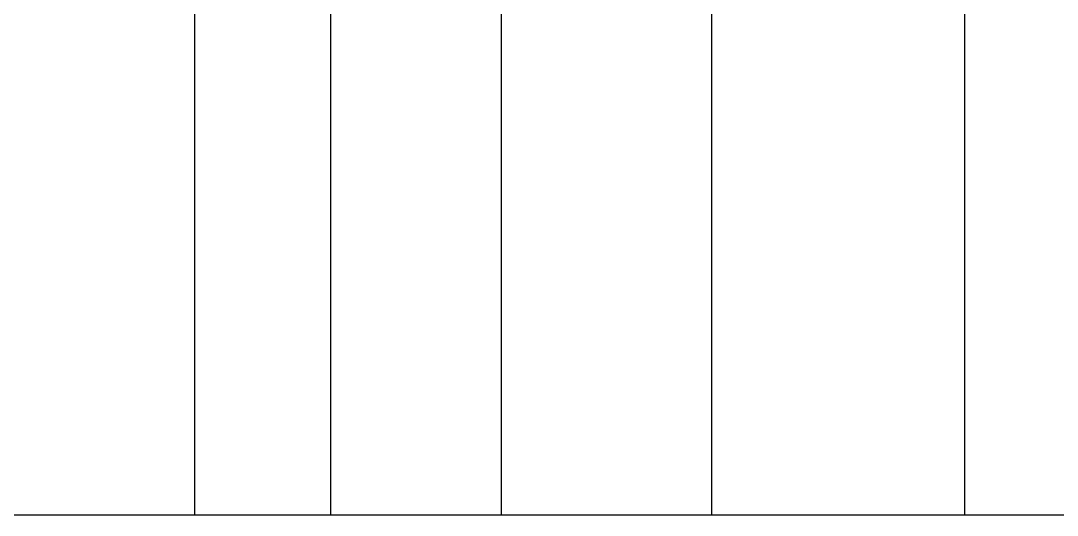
# Model space of a CAD drawing. Header units: millimetres. Extents: x 327808 to 2562540, y -728300 to 402793.
# Drawn here: x 862343 to 895129, y 146454 to 162106 of the extents above; entities that cross this region are included whole.
import ezdxf

# ---------------------------------------------------------------- set-up
doc = ezdxf.new("R2010")
doc.units = ezdxf.units.MM
doc.header["$LTSCALE"] = 140
doc.linetypes.add('XS-기초$0$CONTINOUS', pattern=[0])
doc.layers.add('XS-기초$0$CEN-P', color=14, linetype='XS-기초$0$CONTINOUS')
doc.layers.add('XS-기초$0$DEFPOINT', color=144, linetype='Continuous', plot=False)

msp = doc.modelspace()

# ---------------------------------------------------------------- linework, layer by layer
at = {"layer": 'XS-기초$0$CEN-P', "color": 124}
for p, q in [((877550.4, 146453.9), (877550.4, 190713.9)), ((867850.4, 146453.9), (867850.4, 187113.9)), ((872150.4, 146453.9), (872150.4, 187113.9))]:
    msp.add_line(p, q, dxfattribs=at)
at = {"layer": 'XS-기초$0$CEN-P'}
for p, q in [((884200.4, 146453.9), (884200.4, 189713.9)), ((892200.4, 146453.9), (892200.4, 186113.9))]:
    msp.add_line(p, q, dxfattribs=at)
at = {"layer": 'XS-기초$0$DEFPOINT'}
msp.add_lwpolyline([(731950.4, 146453.9), (731950.4, 341453.9), (955930.4, 341453.9), (955930.4, 146453.9)], close=True, dxfattribs=at)

doc.saveas('drawing.dxf')
